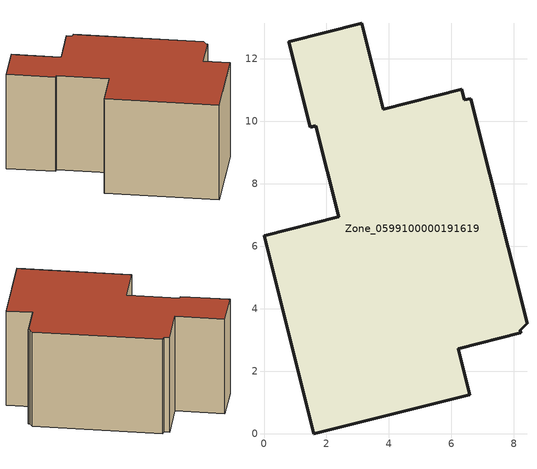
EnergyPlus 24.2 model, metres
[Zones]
Zone_0599100000191619
 floor ground (C_G): 6.21,2.72 6.59,1.25 1.59,0 0,6.34 2.39,6.94 1.66,9.85 1.48,9.8 0.79,12.55 3.13,13.13 3.82,10.38 6.33,11.02 6.41,10.69 6.62,10.72 8.42,3.54 8.2,3.31 8.22,3.22 z0
 wall outside (C_F): 1.66,9.85 2.39,6.94 0,6.34 1.59,0 6.59,1.25 6.21,2.72 8.22,3.22 8.2,3.31 8.42,3.54 6.62,10.72 6.41,10.69 6.33,11.02 3.82,10.38 3.13,13.13 0.79,12.55 1.48,9.8 1.66,9.85 z0:6.02
 roof outside (C_R): 6.41,10.69 6.33,11.02 3.82,10.38 3.13,13.13 0.79,12.55 1.48,9.8 1.66,9.85 2.39,6.94 0,6.34 1.59,0 6.59,1.25 6.21,2.72 8.22,3.22 8.2,3.31 8.42,3.54 6.62,10.72 z6.02
[BUILDING]
Pand.0599100000191619: North Axis=0; Terrain=City; Loads Convergence Tolerance Value=0.04; Temperature Convergence Tolerance Value=0.4; Solar Distribution=FullExterior; Maximum Number of Warmup Days=25; Minimum Number of Warmup Days=1
[Site:Location]
Rotterdam.The.Hague.AP_ZH_NLD Design_Conditions: Latitude=51.96; Longitude=4.45; Time Zone=1; Elevation=-4.5
[SITE:GROUNDTEMPERATURE:BUILDINGSURFACE]
18, 18, 18, 18, 18, 18, 18, 18, 18, 18, 18, 18
[MATERIAL] Thermal Absorptance=0.9; Solar Absorptance=0.7; Visible Absorptance=0.7
Name | Roughness | Thickness | Conductivity | Density | Specific Heat
G.TC.1965-1974 | MediumSmooth | 0.15 | 0.882353 | 540 | 1210
F.TC.1965-1974 | Rough | 0.3 | 0.697674 | 1920 | 840
R.TC.1965-1974 | MediumRough | 0.2 | 0.232558 | 1500 | 1000
[CONSTRUCTION]
C_G: G.TC.1965-1974
C_F: F.TC.1965-1974
C_R: R.TC.1965-1974
[ZONE]
Zone_0599100000191619: Type=1; Multiplier=1; Ceiling Height=Autocalculate; Volume=Autocalculate; Floor Area=autocalculate; Part of Total Floor Area=Yes
[ZONEINFILTRATION:DESIGNFLOWRATE]
Infil_Zone_0599100000191619: Zone or ZoneList or Space or SpaceList=Zone_0599100000191619; Schedule=AlwaysOn; Design Flow Rate Calculation Method=Flow/Area; Flow Rate per Floor Area=0.003; Constant Term Coefficient=1; Temperature Term Coefficient=0; Velocity Term Coefficient=0; Velocity Squared Term Coefficient=0
[HVACTEMPLATE:ZONE:IDEALLOADSAIRSYSTEM]
Zone_0599100000191619: Maximum Heating Supply Air Temperature=50; Minimum Cooling Supply Air Temperature=13; Maximum Heating Supply Air Humidity Ratio=0.0156; Minimum Cooling Supply Air Humidity Ratio=0.0077; Heating Limit=NoLimit; Cooling Limit=NoLimit; Dehumidification Control Type=ConstantSensibleHeatRatio; Cooling Sensible Heat Ratio=0.7; Dehumidification Setpoint=60; Humidification Control Type=None; Humidification Setpoint=30; Outdoor Air Method=None; Outdoor Air Flow Rate per Person=0.00944; Outdoor Air Flow Rate per Zone Floor Area=0; Outdoor Air Flow Rate per Zone=0; Demand Controlled Ventilation Type=None; Outdoor Air Economizer Type=NoEconomizer; Heat Recovery Type=None; Sensible Heat Recovery Effectiveness=0.7; Latent Heat Recovery Effectiveness=0.65
[ZONECONTROL:THERMOSTAT]
ThermostatControl_Zone_0599100000191619: Zone or ZoneList=Zone_0599100000191619; Control Type Schedule=DualSetpointControlType; Control 1=Thermostat_Zone_0599100000191619; Temperature Difference Between Cutout And Setpoint=0
[THERMOSTATSETPOINT:DUALSETPOINT]
Thermostat_Zone_0599100000191619: Heating Setpoint Temperature Schedule=HeatingSetpoint_Zone_0599100000191619; Cooling Setpoint Temperature Schedule=CoolingSetpoint_Zone_0599100000191619
[SCHEDULE:COMPACT]
HeatingSetpoint_Zone_0599100000191619: Through: 12/31, For: AllDays, Until: 24:00, 21
CoolingSetpoint_Zone_0599100000191619: Through: 12/31, For: AllDays, Until: 24:00, 24
DualSetpointControlType: Through: 12/31, For: AllDays, Until: 24:00, 4
AlwaysOn: Through: 12/31, For: AllDays, Until: 24:00, 1
